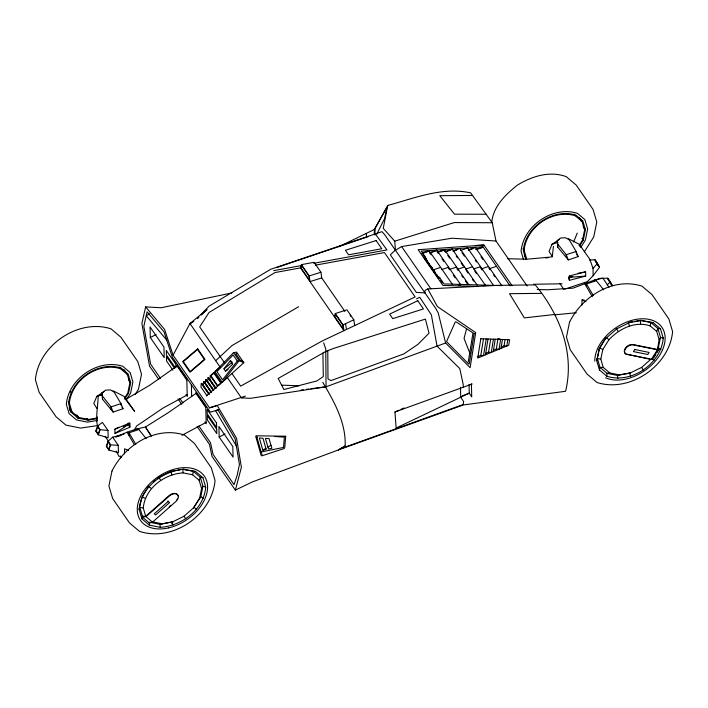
<?xml version="1.0" encoding="UTF-8"?>
<svg xmlns="http://www.w3.org/2000/svg" width="708" height="708" viewBox="0 0 708 708"><rect width="100%" height="100%" fill="white"/><g stroke="black" fill="none" stroke-linecap="round" stroke-linejoin="round"><path stroke-width="1.06" d="M124.458 453.89L124.581 448.766L128.431 450.562M581.932 305.042L582.065 299.918L584.25 300.086M97.244 424.986C95.651 415.286 98.102 405.507 98.164 395.799L101.89 394.551M366.399 237.136L366.505 233.826L365.655 233.711L338.787 246.729M374.789 235.021L375.222 228.056L386.94 207.435L384.559 218.595L376.824 234.091M374.249 234.525L374.435 229.419L387.71 205.444C414.596 198.178 442.341 186.611 470.661 192.877L492.237 222.737L495.989 241.003L527.159 286.041M160.291 527.336L149.344 525.132L149.494 522.23L159.875 524.309L173 521.778L159.875 524.309L160.291 527.336C181.832 525.938 203.771 509.627 205.727 487.157L202.948 477.741L195.514 471.457L182.885 469.254L183.062 472.864L192.647 474.785L199.16 480.29L201.594 488.538L199.594 498.264L193.461 507.999L200.789 496.75L202.948 486.219L200.311 477.289L193.266 471.333L182.885 469.254M640.607 323.99L640.439 320.379L653.059 322.582L660.493 328.866L663.281 338.282C660.883 363.868 631.58 384.055 606.889 376.267L607.048 373.355L600.003 367.399L597.357 358.469L599.526 347.938L606.163 337.406L608.951 339.716C619.226 328.76 635.138 320.689 650.192 325.919L656.705 331.424L659.139 339.663L657.405 349.77L651.271 359.505L626.907 354.292A6.284 4.177 -34.7 0 1 625.182 348.46A6.284 4.177 -34.7 0 1 633.049 344.557L657.139 349.398L658.334 347.876L660.502 337.344L657.856 328.424L650.811 322.467L640.439 320.379L634.368 321.432M428.827 263.712L429.163 264.084L428.756 263.553M435.137 272.854L435.057 272.5M209.249 393.869L203.161 385.072L201.311 383.4L200.922 386.993L207.01 395.79M203.161 385.072L203.55 381.488L205.4 383.161L211.488 391.958M205.4 383.161L205.789 379.577L207.63 381.249L213.719 390.046M207.63 381.249L208.019 377.665L209.869 379.338L215.958 388.134M209.869 379.338L210.258 375.753L214.064 372.488L221.374 383.046L206.382 395.869M553.417 246.34L552.275 256.88L526.734 259.225L507.459 258.694M424.818 292.696L425.066 290.43L427.791 288.917L497.795 285.359L535.239 284.881C559.568 314.255 574.896 353 565.586 391.285L463.439 404.932L338.415 449.916L252.446 481.891L235.357 490.113L211.993 456.35L209.444 444.314L197.143 426.543M96.73 421.278L97.421 416.977M468.271 361.938L472.829 333.787M477.9 356.593L480.812 355.398L483.484 338.875M486.228 338.928L483.529 355.62L480.812 355.398M485.467 354.823L488.024 338.99M485.661 353.398L488.564 352.203L490.671 339.176M493.423 339.176L491.281 352.425L488.564 352.203M493.219 351.628L495.228 339.238M493.414 350.203L496.326 349L498.043 338.336M500.981 348.433L502.423 339.486M501.167 347.009L504.078 345.805L505.078 339.619M507.822 339.672L506.795 346.035L504.078 345.805M192.647 474.785L193.266 471.333L195.514 471.457M650.192 325.919L650.811 322.467L653.059 322.582M387.71 205.444L383.258 228.357L394.745 241.171L395.445 250.26L401.631 246.561L451.908 238.215L495.989 241.003M97.049 417.986L88.597 419.455L78.668 417.454L71.915 411.755L69.384 403.206C71.57 379.975 98.164 361.655 120.581 368.726L127.325 374.426L129.856 382.975L127.776 393.064L124.307 398.569M149.344 525.132L141.919 518.849L139.131 509.441C141.087 486.962 163.026 470.652 184.567 469.254M141.759 497.866L139.131 509.441M161.796 523.725L152.211 521.805L152.477 522.185L149.45 523.07L142.299 517.017L145.963 516.681L169.433 495.919A6.284 4.177 -34.7 0 1 177.363 494.547A6.284 4.177 -34.7 0 1 175.947 501.423L152.477 522.185L145.706 516.3L143.264 508.052C144.981 488.37 164.194 474.086 183.062 472.864M491.75 222.224C493.299 206.364 505.574 194.523 517.398 185.115C531.92 176.248 549.55 170.584 566.232 176.637L576.188 185.053L593.056 209.435L596.791 222.047L593.729 236.941L584.339 251.836M524.38 255.535L526.655 258.818L524.124 250.269C526.301 227.047 552.904 208.718 575.312 215.79L582.056 221.489L584.587 230.038L582.516 240.127L579.047 245.632M606.889 376.267L599.464 369.983L596.676 360.567L599.526 347.938L602.809 349.451L600.809 359.186L603.251 367.425L609.756 372.93L619.35 374.859L630.554 372.912L617.42 375.435L607.048 373.355L609.756 372.93M141.919 518.849L142.45 516.265L139.812 507.344L143.264 508.052M599.464 369.983L600.003 367.399L603.251 367.425M148.423 487.21L148.618 486.272L151.397 488.591M598.959 349.46L606.163 337.406M231.888 292.935L161.203 307.759L145.627 306.909L141.874 323.503L149.521 366.08L158.742 379.408M334.468 316.936L335.273 313.538L346.947 309.839L353.814 319.768L354.69 325.574M466.422 329.291L464.059 338.433L469.882 353.239M235.357 490.113L241.401 467.307L236.534 438.27L217.294 405.587L209.524 407.861L173.071 355.186L164.619 329.468L145.627 306.909M335.273 313.538L343.097 324.848L343.964 330.663L300.528 267.889L301.431 264.633L314.069 262.323L320.936 272.253L321.706 277.917L344.893 311.431M596.676 360.567L597.357 358.469L600.809 359.186M108.085 441.181L106.288 446.367L108.837 450.049L118.457 452.66L118.245 445.288L112.634 437.181L108.085 441.181L110.634 444.872L118.245 445.288M110.227 444.978L108.749 449.217L106.704 446.261L108.174 442.013L110.59 444.987M108.837 450.049L110.634 444.872M97.58 426.004L95.739 431.128L98.297 434.809L108.165 437.792L108.014 430.508L102.403 422.402L97.58 426.004L100.129 429.685L108.014 430.508M97.669 426.827L99.713 429.791L98.208 433.986L96.164 431.022L97.669 426.827L98.226 427.119M98.297 434.809L100.129 429.685M199.16 480.29L200.311 477.289L202.948 477.741M656.705 331.424L657.856 328.424L660.493 328.866M425.296 258.031L425.588 257.305L424.012 257.508L425.331 257.482L427.756 261.668M452.262 284.165L429.021 250.588L428.729 251.313L422.065 253.446M425.942 259.048L425.331 257.482M460.218 285.138L460.51 284.404L436.73 250.039L436.438 250.774L429.765 252.898M432.234 268.137L432.402 267.704L431.402 267.721M468.767 284.651L444.438 249.499L444.146 250.225L445.359 251.986M438.022 277.394L437.694 276.81L438.695 276.793L438.517 277.226L437.995 276.465M439.305 278.359L438.695 276.793M439.447 278.474L439.739 277.748L438.27 277.775L424.119 257.331M474.971 248.048L475.263 247.313L501.777 285.634L444.005 283.917L439.739 277.748M484.98 285.873L485.272 285.138L459.846 248.402L452.952 251.101M559.4 239.304L551.966 244.357L549.045 251.455L552.346 256.438M573.595 241.994L577.268 233.074M104.271 391.444L96.792 396.418L93.792 403.507L97.023 408.551M173.071 355.186L189.965 323.547L207.001 309.511L201.55 314.839M134.175 430.296L136.697 425.959L163.079 408.038L187.195 394.949L186.823 379.231L177.035 365.098L177.062 365.992L186.841 380.125M201.594 488.538L202.948 486.219L205.727 487.157M659.139 339.663L660.502 337.344L663.281 338.282L663.015 337.902M607.871 279.518L608.225 278.925M595.074 261.031L595.428 260.429L596.251 262.004M135.166 394.533L138.476 389.117L141.529 374.231L137.803 361.611L120.926 337.229L110.97 328.813C78.092 318.246 38.453 345.601 35.4 379.718L39.135 392.338L56.003 416.711L65.968 425.136L80.632 428.083L97.793 425.552M424.012 257.508L438.27 277.775M124.741 399.108L128.555 393.064L130.688 382.692L128.086 373.913L121.157 368.054C98.129 360.788 70.791 379.621 68.552 403.489L71.154 412.268L78.084 418.127L88.296 420.18L96.978 418.676M126.555 399.542L130.635 393.055L132.918 381.948L130.139 372.532L122.705 366.248C98.023 358.46 68.72 378.647 66.322 404.233L69.11 413.649L76.535 419.933L87.482 422.127L97.076 420.464M145.848 490.662L141.981 496.812L145.264 498.326M146.963 488.909L148.618 486.272M579.48 246.172L583.295 240.127L585.419 229.764L582.826 220.976L575.887 215.117C552.86 207.851 525.531 226.684 523.292 250.552L525.885 259.332M580.702 247.534L585.374 240.118L587.658 229.011L584.87 219.595L577.436 213.312C552.753 205.524 523.451 225.71 521.053 251.296L523.531 259.668M602.809 349.451L608.951 339.716M634.713 349.548L633.43 351.593L647.838 354.487L649.121 352.442L634.527 349.416M653.519 358.062L655.856 354.363M657.024 352.504L659.36 348.805M564.94 289.103L587.348 281.607L593.171 275.66L599.561 267.235L597.472 263.394L596.924 263.703M228.038 369.461L225.489 371.098L223.967 368.895L230.286 360.832L231.985 361.646M222.259 382.293L239.162 360.708L233.578 352.628L214.949 371.735L222.259 382.293L243.817 362.708L236.516 352.15L233.578 352.628M199.594 498.264L200.789 496.75L203.444 498.264M593.171 275.66L593.021 268.385L597.543 263.403L594.994 259.721L589.578 260.11M197.523 318.618L198.948 317.069M201.09 314.75L208.94 306.237L270.66 269.288L381.984 231.649L384.435 234.348L435.827 308.608L438.252 312.954L445.606 342.999L470.121 367.682L475.714 332.61L437.358 306.529L427.791 288.917M225.489 371.098L232.773 364.116L230.613 360.991M395.303 250.057L390.356 254.845L416.357 292.404L424.95 292.9M607.137 284.943L610.34 281.89L607.783 278.209L599.924 278.35L593.808 280.89M215.666 360.682L231.976 345.593L298.652 306.732M153.282 482.148L155.618 480.086M157.176 478.714L158.725 477.334L170.761 471.36L175.814 470.484M178.097 496.096A6.284 4.177 -34.7 0 0 169.177 495.547L145.706 516.3L142.45 516.265M169.212 506.778L170.832 505.344M185.779 518.805L184.036 516.229L194.142 507.291L196.443 509.379M605.968 338.344L616.624 328.91L629.324 322.609L642.112 320.388M630.633 376.24L629.554 373.328L641.669 367.39L651.006 359.133L652.36 359.027L659.104 348.318L657.405 349.77L633.306 344.938A6.284 4.177 -34.7 0 0 625.447 348.84A6.284 4.177 -34.7 0 0 627.173 354.673M214.949 371.735L220.206 367.24L189.965 323.547L193.797 321.414M434.349 271.695L434.871 272.323M223.967 368.895L231.879 362.602M102.209 392.692L105.545 390.143L110.492 389.922L114.156 392.152L120.944 403.595L123.006 408.755L113.112 412.065L102.518 399.232L102.209 392.692L102.518 399.232M557.4 240.534L560.736 237.985L565.683 237.764L569.347 240.003L576.135 251.446L578.188 256.606L568.303 259.916L557.7 247.083L557.4 240.534L557.7 247.083M177.062 365.992L149.813 385.196L125.643 399.48L134.626 411.375L124.006 396.356L113.094 390.807M204.966 421.924L206.187 423.694L205.771 406.613L195.992 392.48L196.01 393.382L168.654 412.419L145.441 427.012L136.945 428.898L127.051 432.207L115.616 436.995L120.82 435.526M118.696 427.216L114.891 429.207L114.979 433.42L128.237 424.552L128.21 423.003M345.123 445.987L338.415 449.916L345.123 445.987C346.194 422.95 334.096 401.56 322.804 382.373M262.827 450.146L265.872 448.306L262.978 438.234L259.332 437.995L262.827 450.146L266.235 449.456L265.872 448.306M267.898 447.084L270.952 445.244L269.049 438.624L265.403 438.385L268.5 448.987L271.907 448.297L270.952 445.244M609.721 282.2L610.269 281.881L612.393 285.784L609.845 282.094M121.572 457.235L120.502 457.837L120.192 455.943L121.369 457.642M149.769 313.75L146.229 315.741L166.734 340.106M189.965 323.547L192.594 322.096M181.965 435.323L206.161 422.349M150.308 337.548L150.052 326.972L163.937 347.035L164.203 357.62L150.308 337.548L156.105 334.503M219.17 437.048L218.914 426.473L232.799 446.536L233.056 457.12L219.17 437.048L224.958 434.004M365.655 233.711L374.435 229.419M123.298 426.906L128.237 424.552L129.821 427.269L114.979 433.42M343.097 324.848L353.814 319.768M416.472 298.856L419.747 297.307L431.367 314.821L437.048 346.141L459.802 368.638L463.191 384.364L463.262 387.223M469.05 384.453L469.262 393.135L396.144 428.021L394.94 412.012L398.976 410.206M400.994 409.304L404.029 407.958M209.524 407.861L245.384 396.073M114.891 429.207L129.732 423.048L129.821 427.269L129.573 426.853M462.324 395.852L469.262 393.135L471.723 396.861L471.404 383.833M422.127 253.278L429.021 250.588M429.836 252.738L436.73 250.039M437.544 252.19L444.438 249.499M445.244 251.65L452.147 248.951L477.015 284.899M460.66 250.552L467.554 247.862L493.529 285.386M468.369 250.012L475.263 247.313M476.068 249.464L482.971 246.765L510.034 285.882M445.606 342.999L326.052 386.789L250.207 398.347L241.366 397.816L227.507 377.798M394.94 412.012L472.201 383.984M340.725 448.722L463.209 404.498L463.616 401.595L460.333 396.63M551.966 244.357L557.975 242.313M277.138 267.429L368.302 236.605M426.437 260.022L426.747 260.854M426.119 258.615L425.119 258.694L438.004 276.855M432.986 269.606L433.411 270.226M432.517 270.102L440.642 267.376M441.509 269.606L448.624 267.226M449.491 269.465L456.598 267.075M457.474 269.314L464.581 266.925M465.448 269.164L472.563 266.774M473.431 269.013L480.537 266.624M481.413 268.863L488.52 266.474M489.387 268.713L496.503 266.323M146.175 438.686L138.883 429.517L128.998 432.827L127.051 432.207L134.29 444.58M608.977 287.236L602.915 278.164L594.419 280.049L573.091 288.147L547.859 289.758L537.195 289.528M603.659 289.829L596.357 280.669L586.472 283.979L584.525 283.359L592.295 296.679M96.792 396.418L101.81 394.772M218.489 409.702L215.568 410.667L236.339 445.952M437.473 252.349L443.19 250.526M445.182 251.809L450.899 249.986M453.837 250.959L456.704 250.048M468.298 250.172L473.068 248.65M301.431 264.633L309.254 275.943L320.936 272.253M321.706 277.917L310.024 281.616L309.254 275.943M476.077 249.614L481.998 247.756M394.745 241.171L454.324 222.551L492.237 222.737M619.35 374.859L617.42 375.435L617.836 378.461M458.421 284.997L460.51 284.404M483.183 285.74L485.272 285.138M327.769 350.69L327.981 378.913L330.999 380.585L403.861 353.903L417.915 344.371L429.039 333.194L425.384 319.096L333.273 348.54L325.777 351.46L278.173 378.461L283.926 389.533L316.821 380.931L323.308 376.576L322.91 353.088M432.482 270.182L434.446 269.659M569.374 279.952L569.285 275.961L585.587 271.863L585.675 276.076L569.498 280.297L568.745 278.262M112.634 437.181L124.033 434.199M572.754 276.527L568.435 277.412L585.675 276.076M261.208 451.978L283.51 447.421L284.359 437.137L274.642 436.5M578.064 273.279L585.587 271.863M273.669 270.633L301.838 265.491M313.759 263.314L386.966 249.942L375.275 233.914M300.528 267.889L274.996 272.553L209.046 312.467L199.683 326.91L224.71 363.071M315.326 265.19L384.435 252.57L415.136 296.935L322.308 340.92L240.658 386.117L232.02 373.629M629.315 322.308L632.35 321.786M177.832 470.13L179.859 469.776M237.428 353.478L235.746 353.752L240.233 360.239L242.906 361.39M241.366 397.816L243.534 397.533M301.077 390.037L303.245 389.754M306.502 389.329L308.679 389.046M310.847 388.763L326.052 386.789L325.76 348.911L323.636 342.84M554.939 314.44L524.371 317.901L509.521 293.687L541.116 293.369M545.744 257.978L547.921 257.73M96.164 431.022L96.854 430.951M554.63 314.848L576.33 312.75M512.114 285.731L483.962 245.065L418.163 249.72L442.863 285.404L478.095 286.457M482.971 246.765L421.313 251.136L425.588 257.305M598.437 266.58L599.127 266.527M611.261 285.112L611.96 285.067L610.269 281.881M476.272 245.393L483.962 245.065M438.163 277.952L439.482 277.925M533.46 284.262L562.072 283.784M472.599 195.47L439.783 195.673L454.492 214.179L486.361 214.25M281.474 385.143L298.953 385.789M496.326 349L499.034 349.23L500.627 339.424L498.901 338.698M629.324 322.609L628.306 322.485L629.403 325.937M171.779 471.484L170.761 471.36L171.858 474.811M626.907 354.292L649.962 358.921M167.955 501.308L169.646 502.556L155.61 514.964L154.238 513.804L168.274 501.397L168.008 501.016M594.419 280.049L596.357 280.669M136.945 428.898L138.883 429.517M641.581 367.355L643.324 369.93M184.036 516.229L172 522.203L173.088 525.115L171.283 522.362M239.162 360.708L243.817 362.708M582.065 299.918L585.905 301.714M568.285 238.649L579.197 244.207L589.808 259.225L593.021 268.385M129.732 423.048L129.626 426.942M658.334 347.876L660.998 349.389M257.261 437.119L256.783 436.818L261.447 453.058M261.739 454.067L262.226 454.368M610.314 282.819L609.933 282.005M596.269 262.243L595.782 261.402M597.189 263.633L597.543 264.155M610.19 282.412L610.438 282.811M595.773 261.491L596.242 262.376M651.687 358.416L653.988 360.505M211.32 392.462L203.55 381.488M434.553 271.739L434.482 272.129M608.827 280.279C608.013 279.076 609.659 281.589 608.738 280.262M609.5 281.412L609.225 280.837M596.897 263.013L596.472 262.544M596.49 262.438L596.667 263.031L594.994 259.721M597.225 263.987L597.694 264.411M557.63 243.924L566.25 254.756L568.303 259.916M102.439 396.073L111.059 406.905L113.112 412.065M616.624 328.91L616.27 328.468L618.288 331.459M159.079 477.785L158.725 477.334L160.734 480.334M76.048 415.534L78.084 418.127L75.844 414.888M86.978 418.463L88.296 420.18L87.172 418.561M609.942 281.89L610.349 282.793M579.224 217.391L582.056 221.489M583.153 226.48L585.419 229.764L584.277 227.87M574.179 214.143L575.312 215.79M582.153 238.481L583.295 240.127L582.144 238.277M597.012 263.553L599.561 267.235M576.693 254.438L578.188 256.606M559.692 283.324L563.922 289.439M522.991 248.632L524.124 250.269M480.998 256.756L482.803 259.367M488.83 268.075L490.042 269.819M493.653 275.04L494.857 276.784M475.307 260.208L476.537 261.995M480.254 267.35L482.104 270.031M461.979 252.632L464.404 256.137M474.687 271.005L476.511 273.624M456.209 255.969L457.448 257.765M461.182 263.164L463.05 265.854M466.156 270.35L468.023 273.049M472.378 279.333L473.617 281.129M447.792 255.499L449.624 258.137M456.917 268.686L458.138 270.438M461.784 275.713L463.005 277.474M465.43 280.988L467.262 283.625M437.066 251.676L438.314 253.482M442.075 258.907L443.951 261.624M448.332 267.951L449.58 269.766M453.341 275.191L455.217 277.899M429.96 253.083L431.181 254.853M422.853 254.508L424.074 256.269M440.668 280.235L442.491 282.881M428.181 262.287L429.039 263.526M430.101 265.066L435.42 272.748M436.703 274.607L437.571 275.854M401.631 246.561L430.915 288.873M350.124 315.184L351.141 316.662M230.286 360.832L232.445 363.956M210.258 375.753L217.56 386.303M208.479 378.081L215.79 388.639L208.019 377.665M206.249 379.992L213.55 390.55L205.789 379.577M204.01 381.904L210.71 391.586M201.771 383.816L209.081 394.374L201.311 383.4M196.01 393.382L205.798 407.516M175.23 367.682L166.424 354.965L166.318 350.469L175.752 364.098L175.841 367.691M174.637 368.372L166.469 356.558L166.575 361.045L172.867 370.134M186.009 394.524L187.231 396.294L187.195 394.949M179.894 398.524L182.956 402.958M198.886 425.977L210.533 442.801L213.064 454.386L234.021 484.67L237.127 475.422L239.446 464.501L235.189 439.075L218.037 409.941L210.382 412.18L172.371 357.257L164.044 331.937L147.114 311.821L143.83 326.344L150.671 364.231L160.53 378.479M178.08 398.993L181.77 404.33M123.953 369.558L127.325 374.426M128.44 379.453L130.688 382.692L129.546 380.815M119.457 367.098L120.581 368.726M122.006 407.312L123.006 408.755M105.103 436.349L108.731 441.597M70.34 391.497L71.464 393.117M68.269 401.586L69.384 403.206M76.977 415.021L78.668 417.454M69.11 407.693L71.915 411.755M69.472 409.835L71.154 412.268M609.393 281.421L607.783 278.209M151.503 436.093L145.441 427.012L150.946 435.721M610.623 283.227L611.066 284.005L610.615 283.342M597.941 265.066L598.233 265.465L597.879 264.819M593.269 295.422L586.472 283.979L586.525 286.244M135.786 444.27L128.998 432.827L129.051 435.093M116.209 451.023L119.094 456.571M569.338 279.864L569.498 280.297L569.418 276.085M580.286 218.984L580.861 220.931M345.646 324.202L346.283 328.503M576.17 252.96L576.135 251.446L566.25 254.756L566.303 257.022M460.474 387.258L460.722 397.206M191.372 384.718L191.664 396.675M120.988 405.109L120.944 403.595L111.059 406.905L111.112 409.18M177.584 498.618A6.284 4.177 -34.7 0 1 176.779 499.883M594.817 361.186A38.852 25.833 -34.7 0 1 638.412 319.034A38.852 25.833 -34.7 0 1 660.768 353.389A38.852 25.833 -34.7 0 1 605.606 377.762M285.687 436.216L284.731 447.783L284.129 448.562L261.81 455.846L261.208 455.536L255.694 436.358L256.11 435.792L285.687 436.216M474.139 333.645L469.245 363.921L468.723 364.054L446.536 341.601L455.244 321.998L455.987 321.813L474.139 333.645M480.829 338.743L477.714 358.018L508.733 345.239L509.618 339.734L480.829 338.743M111.979 471.059L108.917 485.954L112.652 498.565L129.52 522.947L139.485 531.363C172.841 542.319 212.002 515.026 215.055 480.458L211.32 467.846L194.452 443.465L184.487 435.048C155.68 425.658 124.617 445.279 111.979 471.059M569.524 322.184L566.471 337.079L570.197 349.699L587.074 374.072L597.03 382.497C629.908 393.064 669.547 365.7 672.6 331.592L668.865 318.972L651.997 294.59L642.032 286.174C613.225 276.793 582.171 296.404 569.524 322.184M335.521 314.494L334.928 317.007L343.495 329.388L342.849 325.078L335.521 314.494M301.67 265.58L301.006 267.987L309.573 280.368L308.998 276.164L301.67 265.58M237.304 360.983L222.578 379.789L216.922 371.611L233.144 354.974L237.304 360.983M197.682 348.814L182.691 361.638L190.001 372.196L204.984 359.372L197.682 348.814M197.514 349.433L183.275 361.62L190.16 371.567L204.408 359.39L197.514 349.433M213.904 373.116L210.842 375.736L217.728 385.683L220.79 383.063L213.904 373.116M417.782 300.75L389.612 314.095L392.754 318.644L423.446 308.936L417.782 300.75M376.125 240.57L345.442 250.269L348.584 254.818L381.798 248.756L376.125 240.57M216.533 423.039L207.108 409.41L207.214 413.897L216.648 427.526L216.533 423.039M216.683 429.128L207.249 415.49L207.364 419.986L216.798 433.615L216.683 429.128M168.531 527.903A38.852 25.833 -34.7 0 0 204.647 476.59A38.852 25.833 -34.7 0 0 144.113 490.396A38.852 25.833 -34.7 0 0 168.531 527.903"/></g></svg>
